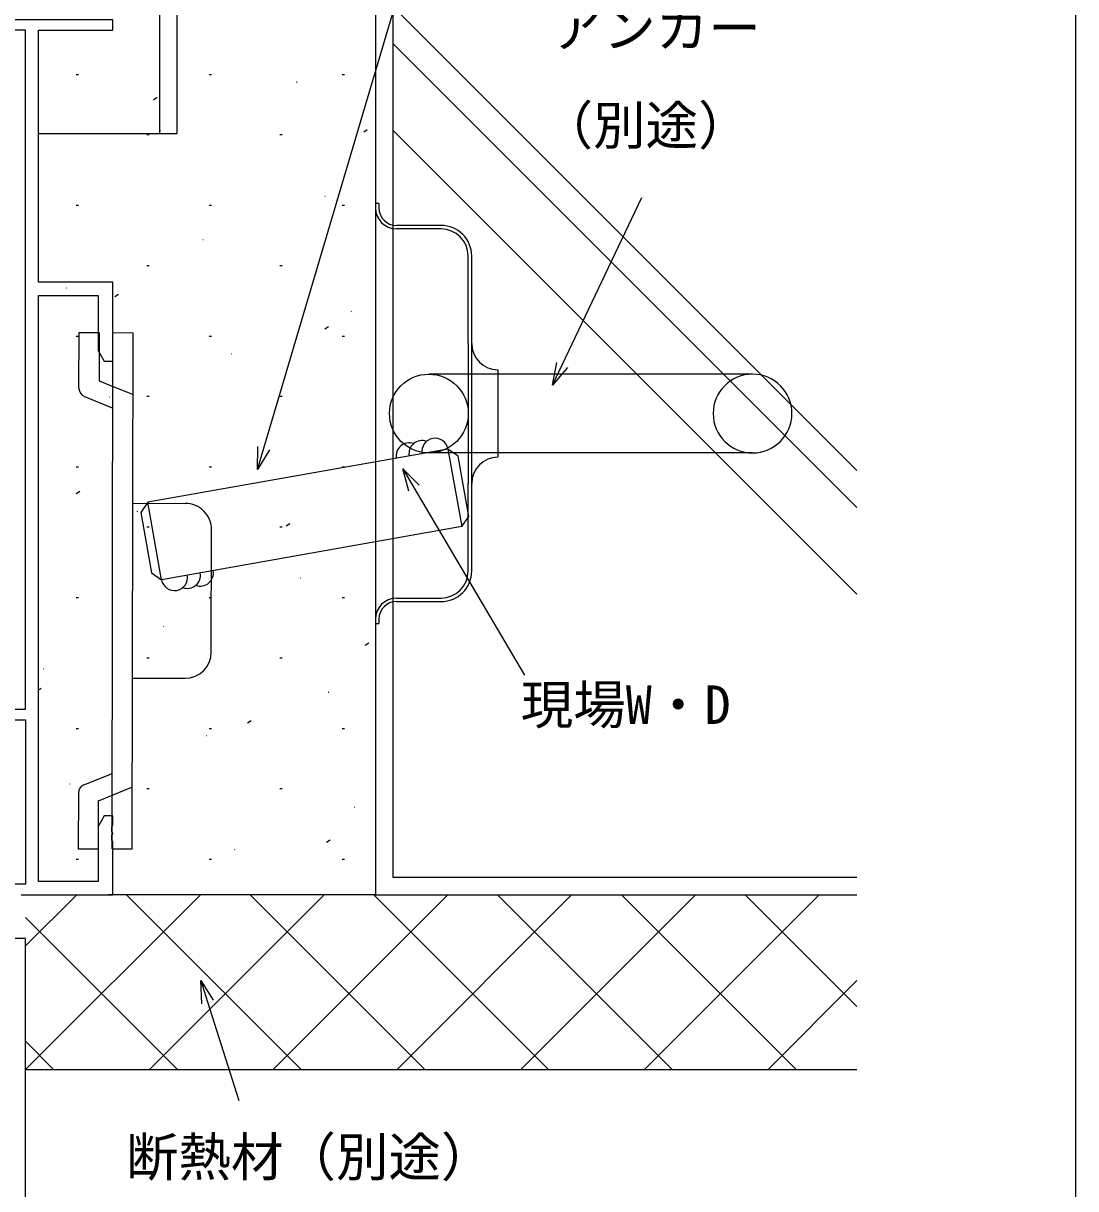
# Model space of a CAD drawing. Units: millimetres, scale not verified. Extents: x -437 to 438, y -344 to 341.
# Drawn here: x 317.9 to 438.2, y -222.4 to -89.2 of the extents above; entities that cross this region are included whole.
import ezdxf
from ezdxf.enums import TextEntityAlignment as Align

# ---------------------------------------------------------------- set-up
doc = ezdxf.new("R2010")
doc.units = ezdxf.units.MM
doc.header["$LTSCALE"] = 2
for name, color, linetype in [('0-2_YKK_11', 7, 'Continuous'), ('0-3_YKK_12', 2, 'Continuous'), ('0-4_YKK_13', 4, 'Continuous'), ('0-6_YKK_D', 6, 'Continuous'), ('0-7_YKK_ZWAK', 7, 'Continuous'), ('0-8_YSS_K', 3, 'Continuous')]:
    doc.layers.add(name, color=color, linetype=linetype)
doc.styles.add('ＭＳ ゴシック', font='')
doc.styles.get('ＭＳ ゴシック').set_extended_font_data('MS Gothic')

msp = doc.modelspace()

# ---------------------------------------------------------------- linework, layer by layer
at = {"layer": '0-2_YKK_11'}
for points in [[(319.667, -90), (328.167, -90), (328.167, -88.8), (303.167, -88.8), (303.167, -94.3), (302.167, -94.3)], [(317.667, -188.8), (328.167, -188.8), (328.167, -182.758), (328.047, -182.575), (328.047, -182.025), (328.167, -181.842), (328.167, -181.758), (328.047, -181.575), (328.047, -181.025), (328.167, -180.842), (328.167, -179.8), (327.167, -179.8), (326.467, -181.012), (326.467, -187.3), (319.667, -187.3), (319.667, -120.3), (326.467, -120.3), (326.467, -126.588), (327.167, -127.8), (328.167, -127.8), (328.167, -118.8), (319.667, -118.8), (319.667, -90)], [(280.967, -168.8), (318.167, -168.8), (318.167, -187.6), (311.667, -187.6)]]:
    msp.add_lwpolyline(points, dxfattribs=at)
msp.add_lwpolyline([(318.167, -167.6), (318.167, -90), (304.667, -90), (304.667, -95.8), (303.667, -95.8), (303.667, -167.6)], close=True, dxfattribs=at)
at = {"layer": '0-3_YKK_12'}
for p, q in [((333.467, -28.8), (333.467, -101.804)), ((319.667, -101.806), (335.467, -101.806))]:
    msp.add_line(p, q, dxfattribs=at)
msp.add_lwpolyline([(335.467, -3.805), (335.467, -28.8), (335.467, -101.804)], dxfattribs=at)
at = {"layer": '0-4_YKK_13'}
for p, q in [((358.167, -109.8), (358.167, -110.3)), ((358.567, -109.8), (358.167, -109.8)), ((358.167, -110.3), (358.167, -157.3)), ((358.567, -109.8), (358.567, -110.3)), ((365.667, -112.3), (360.567, -112.3)), ((365.667, -112.7), (360.567, -112.7)), ((368.767, -125.8), (368.767, -115.8)), ((369.167, -125.8), (369.167, -115.8)), ((324.281, -130.927), (324.291, -124.55)), ((324.292, -124.55), (326.592, -124.554)), ((326.591, -124.554), (326.583, -130.054)), ((328.071, -183.556), (328.167, -124.556)), ((328.165, -124.556), (330.463, -124.56)), ((330.371, -183.56), (330.463, -124.56)), ((368.767, -125.8), (368.767, -141.8)), ((369.167, -141.8), (369.167, -125.8)), ((372.167, -128.8), (372.167, -138.8)), ((401.267, -129.3), (364.267, -129.3)), ((324.905, -131.855), (328.078, -133.143)), ((401.267, -138.3), (364.267, -138.3)), ((368.767, -151.8), (368.767, -141.8)), ((369.167, -151.8), (369.167, -141.8)), ((330.435, -144.06), (336.435, -144.07)), ((339.407, -161.074), (339.43, -147.074)), ((360.567, -154.9), (365.667, -154.9)), ((360.567, -155.3), (365.667, -155.3)), ((358.167, -157.3), (358.167, -157.8)), ((358.167, -157.8), (358.567, -157.8)), ((358.567, -157.3), (358.567, -157.8)), ((330.404, -164.06), (336.402, -164.069)), ((324.834, -176.246), (328.011, -174.968)), ((328.007, -177.449), (330.309, -176.523)), ((324.207, -177.172), (324.197, -183.549)), ((326.497, -183.553), (326.506, -178.052)), ((326.506, -178.053), (328.007, -177.449)), ((324.197, -183.55), (326.497, -183.553)), ((328.071, -183.556), (330.371, -183.559))]:
    msp.add_line(p, q, dxfattribs=at)
msp.add_lwpolyline([(326.583, -130.054), (328.082, -130.662), (330.38, -131.595)], dxfattribs=at)
msp.add_circle((364.267, -133.8), 4.5, dxfattribs=at)
for centre, radius, start, end in [((360.567, -110.3), 2.4, 180, 270), ((360.567, -110.3), 2, 180, 270), ((365.667, -115.8), 3.5, 0, 90), ((365.667, -115.8), 3.1, 0, 90), ((372.167, -125.8), 3, 180, 270), ((401.267, -133.8), 4.5, 90, 270), ((401.267, -133.8), 4.5, 270, 90), ((325.281, -130.928), 1, 179.90534, 247.9075), ((372.167, -141.8), 3, 90, 180), ((336.43, -147.07), 3, 359.90656, 89.9066), ((365.667, -151.8), 3.1, 270, 0), ((365.667, -151.8), 3.5, 270, 0), ((360.567, -157.3), 2.4, 90, 180), ((360.567, -157.3), 2, 90, 180), ((336.407, -161.069), 3, 269.90689, 359.90656), ((325.207, -177.174), 1, 111.90869, 179.90534)]:
    msp.add_arc(centre, radius, start, end, dxfattribs=at)
at = {"layer": '0-6_YKK_D'}
for points in [[(344.666, -140.205), (345.392, -137.76), (367.671, -62.681)], [(378.417, -130.548), (379.512, -128.245), (388.608, -109.103)], [(380.129, -128.538), (378.417, -130.548), (378.894, -127.952)], [(346.047, -137.954), (344.666, -140.205), (344.736, -137.566)], [(361.987, -142.684), (361.28, -140.141), (363.164, -141.99)], [(361.28, -140.141), (362.576, -142.337), (375.183, -163.717)], [(338.328, -201.261), (338.21, -198.624), (339.631, -200.849)], [(338.21, -198.624), (338.979, -201.055), (342.547, -212.334)]]:
    msp.add_lwpolyline(points, dxfattribs=at)
at = {"layer": '0-7_YKK_ZWAK'}
msp.add_lwpolyline([(-436.8, -343.8), (438.2, -343.8), (438.2, 306.2)], dxfattribs=at)
at = {"layer": '0-8_YSS_K'}
for p, q in [((360.167, -87.267), (413.202, -140.302)), ((360.167, -91.51), (413.202, -144.545)), ((323.977, -95.045), (324.227, -95.045)), ((339.177, -95.045), (339.427, -95.045)), ((349.16, -95.922), (349.207, -95.906)), ((354.377, -95.045), (354.627, -95.045)), ((332.805, -97.928), (333.222, -97.652)), ((332.052, -101.92), (332.302, -101.92)), ((333.559, -101.447), (333.606, -101.43)), ((347.252, -101.92), (347.502, -101.92)), ((356.819, -101.623), (357.236, -101.347)), ((360.167, -101.409), (413.202, -154.444)), ((352.39, -108.983), (352.437, -108.967)), ((323.977, -109.995), (324.227, -109.995)), ((339.177, -109.995), (339.427, -109.995)), ((354.377, -109.995), (354.627, -109.995)), ((338.439, -113.924), (338.486, -113.907)), ((332.052, -116.87), (332.302, -116.87)), ((347.252, -116.87), (347.502, -116.87)), ((322.838, -119.448), (322.885, -119.431)), ((328.383, -120.444), (328.8, -120.168)), ((355.384, -122.128), (355.432, -122.111)), ((352.397, -124.139), (352.813, -123.863)), ((323.977, -124.945), (324.227, -124.945)), ((339.177, -124.945), (339.427, -124.945)), ((354.377, -124.945), (354.627, -124.945)), ((341.669, -126.985), (341.716, -126.968)), ((332.052, -131.82), (332.302, -131.82)), ((347.252, -131.82), (347.502, -131.82)), ((327.718, -131.925), (327.765, -131.908)), ((366.45, -137.871), (332.146, -143.952)), ((323.977, -139.895), (324.227, -139.895)), ((339.177, -139.895), (339.427, -139.895)), ((344.663, -140.129), (344.711, -140.112)), ((354.377, -139.895), (354.627, -139.895)), ((323.961, -142.96), (324.378, -142.684)), ((330.948, -144.986), (330.995, -144.969)), ((347.974, -146.655), (348.391, -146.379)), ((332.052, -146.77), (332.302, -146.77)), ((368.021, -146.732), (333.717, -152.814)), ((347.252, -146.77), (347.502, -146.77)), ((349.543, -152.606), (349.59, -152.589)), ((323.977, -154.845), (324.227, -154.845)), ((339.177, -154.845), (339.427, -154.845)), ((354.377, -154.845), (354.627, -154.845)), ((333.942, -158.13), (333.99, -158.114)), ((356.999, -160.271), (357.416, -159.995)), ((332.052, -161.72), (332.302, -161.72)), ((347.252, -161.72), (347.502, -161.72)), ((320.227, -162.987), (320.274, -162.97)), ((319.735, -165.346), (319.956, -165.2)), ((352.773, -165.667), (352.82, -165.65)), ((343.552, -169.171), (343.969, -168.895)), ((323.977, -169.795), (324.227, -169.795)), ((339.177, -169.795), (339.427, -169.795)), ((354.377, -169.795), (354.627, -169.795)), ((338.822, -170.607), (338.869, -170.59)), ((323.221, -176.131), (323.269, -176.115)), ((332.052, -176.67), (332.302, -176.67)), ((347.252, -176.67), (347.502, -176.67)), ((355.768, -178.811), (355.815, -178.794)), ((342.052, -183.668), (342.099, -183.651)), ((352.576, -182.787), (352.993, -182.511)), ((323.977, -184.745), (324.227, -184.745)), ((339.177, -184.745), (339.427, -184.745)), ((354.377, -184.745), (354.627, -184.745)), ((338.165, -188.8), (318.167, -208.798)), ((324.023, -188.8), (318.167, -194.656)), ((358.167, -188.8), (327.667, -188.8)), ((349.706, -208.8), (329.706, -188.8)), ((352.307, -188.8), (332.307, -208.8)), ((363.848, -208.8), (343.848, -188.8)), ((366.449, -188.8), (346.449, -208.8)), ((377.991, -208.8), (357.991, -188.8)), ((380.591, -188.8), (360.591, -208.8)), ((392.133, -208.8), (372.133, -188.8)), ((394.733, -188.8), (374.733, -208.8)), ((406.275, -208.8), (386.275, -188.8)), ((408.876, -188.8), (388.876, -208.8)), ((413.202, -201.585), (400.417, -188.8)), ((335.564, -208.8), (318.167, -191.403)), ((413.202, -198.616), (403.018, -208.8)), ((321.422, -208.8), (318.167, -205.545)), ((413.202, -208.8), (318.167, -208.8))]:
    msp.add_line(p, q, dxfattribs=at)
for points in [[(413.202, -38.8), (328.167, -38.8), (328.167, -73.8), (358.167, -81.3), (358.167, -188.8), (413.202, -188.8)], [(413.202, -40.8), (330.167, -40.8), (330.167, -72.238), (360.167, -79.738), (360.167, -186.8), (413.202, -186.8)]]:
    msp.add_lwpolyline(points, dxfattribs=at)
for points in [[(366.45, -137.871), (368.021, -146.732), (368.831, -145.573), (367.609, -138.681)], [(333.717, -152.811), (332.146, -143.949), (331.335, -145.109), (332.557, -152.001)], [(318.167, -193.8), (301.167, -193.8), (301.167, -208.8), (298.167, -208.8), (298.167, -248.8), (318.167, -248.8), (318.167, -238.8), (313.167, -238.8), (313.167, -223.8), (318.167, -223.8)]]:
    msp.add_lwpolyline(points, close=True, dxfattribs=at)
for centre, start, end in [((362.02, -138.655), 70.04391, 190.04392), ((363.497, -138.394), 70.04391, 190.04392), ((364.974, -138.132), 10.04394, 190.04392), ((338.146, -152.024), 250.04391, 10.04392), ((335.192, -152.547), 190.04394, 10.04392), ((336.669, -152.285), 250.04391, 10.04392)]:
    msp.add_arc(centre, 1.5, start, end, dxfattribs=at)

# ---------------------------------------------------------------- texts
at = {"layer": '0-6_YKK_D', "style": 'ＭＳ ゴシック'}
for s, p in [('アンカー', (378.201, -93.256)), ('（別途）', (377.041, -104.381)), ('現場W・D', (374.773, -170.604)), ('断熱材（別途）', (329.649, -222.294))]:
    msp.add_text(s, height=4.399, dxfattribs=at).set_placement(p, align=Align.BOTTOM_LEFT)

doc.saveas('drawing.dxf')
